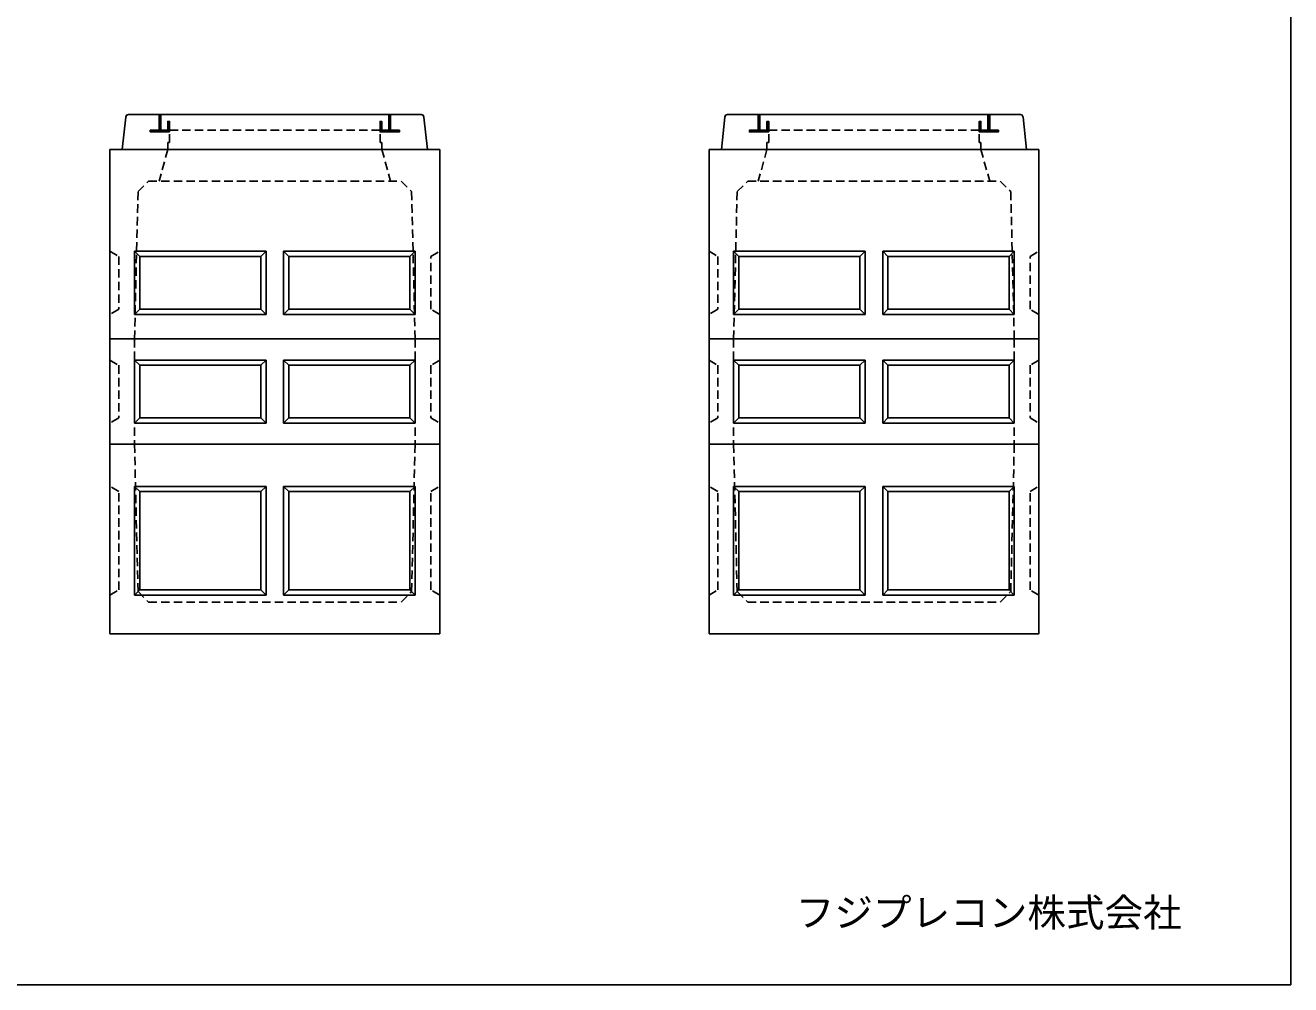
# Model space of a CAD drawing. Units: millimetres, scale not verified. Extents: x -3704 to 3796, y -2790 to 2696.
# Drawn here: x 189 to 3796, y -2790 to -56 of the extents above; entities that cross this region are included whole.
import ezdxf
from ezdxf.enums import TextEntityAlignment as Align

# ---------------------------------------------------------------- set-up
doc = ezdxf.new("R2010")
doc.units = ezdxf.units.MM
doc.header["$LTSCALE"] = 20
doc.linetypes.add('DASHED1', pattern=[1.8, 1.2, -0.6])
doc.layers.add('0-0_レイヤ_1', color=7, linetype='Continuous')
doc.styles.add('ＭＳ ゴシック', font='')
doc.styles.get('ＭＳ ゴシック').set_extended_font_data('MS Gothic')

msp = doc.modelspace()

# ---------------------------------------------------------------- linework, layer by layer
at = {"layer": '0-0_レイヤ_1'}
for p, q in [((3795.88, 2646.47), (3795.88, -2568.82)), ((464.88, -410), (474.88, -317.5)), ((1317.38, -310), (482.38, -310)), ((569.88, -312), (574.88, -312)), ((569.88, -314), (574.88, -314)), ((569.88, -316), (574.88, -316)), ((569.88, -318), (574.88, -318)), ((569.88, -320), (574.88, -320)), ((569.88, -322), (574.88, -322)), ((569.88, -324), (574.88, -324)), ((1224.88, -312), (1229.88, -312)), ((1224.88, -314), (1229.88, -314)), ((1224.88, -316), (1229.88, -316)), ((1224.88, -318), (1229.88, -318)), ((1224.88, -320), (1229.88, -320)), ((1224.88, -322), (1229.88, -322)), ((1224.88, -324), (1229.88, -324)), ((2172.88, -410), (2182.88, -317.5)), ((3025.38, -310), (2190.38, -310)), ((2277.88, -312), (2282.88, -312)), ((2277.88, -314), (2282.88, -314)), ((2277.88, -316), (2282.88, -316)), ((2277.88, -318), (2282.88, -318)), ((2277.88, -320), (2282.88, -320)), ((2277.88, -322), (2282.88, -322)), ((2277.88, -324), (2282.88, -324)), ((2932.88, -312), (2937.88, -312)), ((2932.88, -314), (2937.88, -314)), ((2932.88, -316), (2937.88, -316)), ((2932.88, -318), (2937.88, -318)), ((2932.88, -320), (2937.88, -320)), ((2932.88, -322), (2937.88, -322)), ((2932.88, -324), (2937.88, -324)), ((544.88, -356), (594.88, -356)), ((544.88, -358), (594.88, -358)), ((544.88, -360), (594.88, -360)), ((569.88, -326), (574.88, -326)), ((569.88, -328), (574.88, -328)), ((569.88, -330), (574.88, -330)), ((569.88, -332), (574.88, -332)), ((569.88, -334), (574.88, -334)), ((569.88, -336), (574.88, -336)), ((569.88, -338), (574.88, -338)), ((569.88, -340), (574.88, -340)), ((569.88, -342), (574.88, -342)), ((569.88, -344), (574.88, -344)), ((569.88, -346), (574.88, -346)), ((569.88, -348), (574.88, -348)), ((569.88, -350), (574.88, -350)), ((569.88, -352), (574.88, -352)), ((569.88, -354), (574.88, -354)), ((594.88, -330), (599.88, -330)), ((594.88, -332), (599.88, -332)), ((594.88, -334), (599.88, -334)), ((594.88, -336), (599.88, -336)), ((594.88, -338), (599.88, -338)), ((594.88, -340), (599.88, -340)), ((594.88, -342), (599.88, -342)), ((594.88, -344), (599.88, -344)), ((594.88, -346), (599.88, -346)), ((594.88, -348), (599.88, -348)), ((594.88, -350), (599.88, -350)), ((594.88, -352), (599.88, -352)), ((594.88, -354), (599.88, -354)), ((594.88, -356), (599.88, -356)), ((594.88, -358), (599.88, -358)), ((594.88, -360), (599.88, -360)), ((1199.88, -332), (1204.88, -332)), ((1199.88, -334), (1204.88, -334)), ((1199.88, -336), (1204.88, -336)), ((1199.88, -338), (1204.88, -338)), ((1199.88, -340), (1204.88, -340)), ((1199.88, -342), (1204.88, -342)), ((1199.88, -344), (1204.88, -344)), ((1199.88, -346), (1204.88, -346)), ((1199.88, -348), (1204.88, -348)), ((1199.88, -350), (1204.88, -350)), ((1199.88, -352), (1204.88, -352)), ((1199.88, -354), (1204.88, -354)), ((1199.88, -356), (1254.88, -356)), ((1199.88, -358), (1254.88, -358)), ((1199.88, -360), (1254.88, -360)), ((1224.88, -326), (1229.88, -326)), ((1224.88, -328), (1229.88, -328)), ((1224.88, -330), (1229.88, -330)), ((1224.88, -332), (1229.88, -332)), ((1224.88, -334), (1229.88, -334)), ((1224.88, -336), (1229.88, -336)), ((1224.88, -338), (1229.88, -338)), ((1224.88, -340), (1229.88, -340)), ((1224.88, -342), (1229.88, -342)), ((1224.88, -344), (1229.88, -344)), ((1224.88, -346), (1229.88, -346)), ((1224.88, -348), (1229.88, -348)), ((1224.88, -350), (1229.88, -350)), ((1224.88, -352), (1229.88, -352)), ((1224.88, -354), (1229.88, -354)), ((2252.88, -356), (2302.88, -356)), ((2252.88, -358), (2302.88, -358)), ((2252.88, -360), (2302.88, -360)), ((2277.88, -326), (2282.88, -326)), ((2277.88, -328), (2282.88, -328)), ((2277.88, -330), (2282.88, -330)), ((2277.88, -332), (2282.88, -332)), ((2277.88, -334), (2282.88, -334)), ((2277.88, -336), (2282.88, -336)), ((2277.88, -338), (2282.88, -338)), ((2277.88, -340), (2282.88, -340)), ((2277.88, -342), (2282.88, -342)), ((2277.88, -344), (2282.88, -344)), ((2277.88, -346), (2282.88, -346)), ((2277.88, -348), (2282.88, -348)), ((2277.88, -350), (2282.88, -350)), ((2277.88, -352), (2282.88, -352)), ((2277.88, -354), (2282.88, -354)), ((2302.88, -330), (2307.88, -330)), ((2302.88, -332), (2307.88, -332)), ((2302.88, -334), (2307.88, -334)), ((2302.88, -336), (2307.88, -336)), ((2302.88, -338), (2307.88, -338)), ((2302.88, -340), (2307.88, -340)), ((2302.88, -342), (2307.88, -342)), ((2302.88, -344), (2307.88, -344)), ((2302.88, -346), (2307.88, -346)), ((2302.88, -348), (2307.88, -348)), ((2302.88, -350), (2307.88, -350)), ((2302.88, -352), (2307.88, -352)), ((2302.88, -354), (2307.88, -354)), ((2302.88, -356), (2307.88, -356)), ((2302.88, -358), (2307.88, -358)), ((2302.88, -360), (2307.88, -360)), ((2907.88, -332), (2912.88, -332)), ((2907.88, -334), (2912.88, -334)), ((2907.88, -336), (2912.88, -336)), ((2907.88, -338), (2912.88, -338)), ((2907.88, -340), (2912.88, -340)), ((2907.88, -342), (2912.88, -342)), ((2907.88, -344), (2912.88, -344)), ((2907.88, -346), (2912.88, -346)), ((2907.88, -348), (2912.88, -348)), ((2907.88, -350), (2912.88, -350)), ((2907.88, -352), (2912.88, -352)), ((2907.88, -354), (2912.88, -354)), ((2907.88, -356), (2962.88, -356)), ((2907.88, -358), (2962.88, -358)), ((2907.88, -360), (2962.88, -360)), ((2932.88, -326), (2937.88, -326)), ((2932.88, -328), (2937.88, -328)), ((2932.88, -330), (2937.88, -330)), ((2932.88, -332), (2937.88, -332)), ((2932.88, -334), (2937.88, -334)), ((2932.88, -336), (2937.88, -336)), ((2932.88, -338), (2937.88, -338)), ((2932.88, -340), (2937.88, -340)), ((2932.88, -342), (2937.88, -342)), ((2932.88, -344), (2937.88, -344)), ((2932.88, -346), (2937.88, -346)), ((2932.88, -348), (2937.88, -348)), ((2932.88, -350), (2937.88, -350)), ((2932.88, -352), (2937.88, -352)), ((2932.88, -354), (2937.88, -354)), ((429.88, -410), (1369.88, -410)), ((429.88, -950), (429.88, -410)), ((464.88, -410), (1334.88, -410)), ((464.88, -410), (1334.88, -410)), ((1369.88, -410), (1369.88, -950)), ((2137.88, -410), (3077.88, -410)), ((2137.88, -950), (2137.88, -410)), ((2172.88, -410), (3042.88, -410)), ((2172.88, -410), (3042.88, -410)), ((3077.88, -410), (3077.88, -950)), ((499.88, -700), (874.88, -700)), ((499.88, -880), (499.88, -700)), ((859.88, -715), (514.88, -715)), ((859.88, -715), (874.88, -700)), ((859.88, -865), (859.88, -715)), ((874.88, -700), (874.88, -880)), ((924.88, -700), (1299.88, -700)), ((924.88, -880), (924.88, -700)), ((1284.88, -715), (939.88, -715)), ((1284.88, -715), (1299.88, -700)), ((1284.88, -865), (1284.88, -715)), ((1299.88, -700), (1299.88, -880)), ((2207.88, -700), (2582.88, -700)), ((2207.88, -880), (2207.88, -700)), ((2567.88, -715), (2222.88, -715)), ((2567.88, -715), (2582.88, -700)), ((2567.88, -865), (2567.88, -715)), ((2582.88, -700), (2582.88, -880)), ((2632.88, -700), (3007.88, -700)), ((2632.88, -880), (2632.88, -700)), ((2992.88, -715), (2647.88, -715)), ((2992.88, -715), (3007.88, -700)), ((2992.88, -865), (2992.88, -715)), ((3007.88, -700), (3007.88, -880)), ((499.88, -880), (514.88, -865)), ((514.88, -865), (859.88, -865)), ((874.88, -880), (859.88, -865)), ((924.88, -880), (939.88, -865)), ((939.88, -865), (1284.88, -865)), ((1299.88, -880), (1284.88, -865)), ((2207.88, -880), (2222.88, -865)), ((2222.88, -865), (2567.88, -865)), ((2582.88, -880), (2567.88, -865)), ((2632.88, -880), (2647.88, -865)), ((2647.88, -865), (2992.88, -865)), ((3007.88, -880), (2992.88, -865)), ((874.88, -880), (499.88, -880)), ((1299.88, -880), (924.88, -880)), ((2582.88, -880), (2207.88, -880)), ((3007.88, -880), (2632.88, -880)), ((429.88, -950), (1369.88, -950)), ((429.88, -1250), (429.88, -950)), ((1369.88, -950), (429.88, -950)), ((1369.88, -950), (1369.88, -1250)), ((2137.88, -950), (3077.88, -950)), ((2137.88, -1250), (2137.88, -950)), ((3077.88, -950), (2137.88, -950)), ((3077.88, -950), (3077.88, -1250)), ((499.88, -1010), (514.88, -1025)), ((499.88, -1190), (499.88, -1010)), ((499.88, -1010), (874.88, -1010)), ((874.88, -1010), (859.88, -1025)), ((874.88, -1010), (874.88, -1190)), ((924.88, -1010), (939.88, -1025)), ((924.88, -1190), (924.88, -1010)), ((924.88, -1010), (1299.88, -1010)), ((1284.88, -1025), (1299.88, -1010)), ((1299.88, -1010), (1299.88, -1190)), ((2207.88, -1010), (2222.88, -1025)), ((2207.88, -1190), (2207.88, -1010)), ((2207.88, -1010), (2582.88, -1010)), ((2582.88, -1010), (2567.88, -1025)), ((2582.88, -1010), (2582.88, -1190)), ((2632.88, -1010), (2647.88, -1025)), ((2632.88, -1190), (2632.88, -1010)), ((2632.88, -1010), (3007.88, -1010)), ((2992.88, -1025), (3007.88, -1010)), ((3007.88, -1010), (3007.88, -1190)), ((514.88, -1025), (859.88, -1025)), ((859.88, -1025), (859.88, -1175)), ((939.88, -1025), (1284.88, -1025)), ((1284.88, -1025), (1284.88, -1175)), ((2222.88, -1025), (2567.88, -1025)), ((2567.88, -1025), (2567.88, -1175)), ((2647.88, -1025), (2992.88, -1025)), ((2992.88, -1025), (2992.88, -1175)), ((874.88, -1190), (499.88, -1190)), ((859.88, -1175), (514.88, -1175)), ((874.88, -1190), (859.88, -1175)), ((1299.88, -1190), (924.88, -1190)), ((1284.88, -1175), (939.88, -1175)), ((1299.88, -1190), (1284.88, -1175)), ((2582.88, -1190), (2207.88, -1190)), ((2567.88, -1175), (2222.88, -1175)), ((2582.88, -1190), (2567.88, -1175)), ((3007.88, -1190), (2632.88, -1190)), ((2992.88, -1175), (2647.88, -1175)), ((3007.88, -1190), (2992.88, -1175)), ((429.88, -1250), (1369.88, -1250)), ((429.88, -1790), (429.88, -1250)), ((1369.88, -1250), (429.88, -1250)), ((1369.88, -1250), (1369.88, -1790)), ((2137.88, -1250), (3077.88, -1250)), ((2137.88, -1790), (2137.88, -1250)), ((3077.88, -1250), (2137.88, -1250)), ((3077.88, -1250), (3077.88, -1790)), ((499.88, -1370), (514.88, -1385)), ((499.88, -1370), (874.88, -1370)), ((499.88, -1680), (499.88, -1370)), ((874.88, -1370), (859.88, -1385)), ((874.88, -1370), (874.88, -1680)), ((924.88, -1370), (939.88, -1385)), ((924.88, -1370), (1299.88, -1370)), ((924.88, -1680), (924.88, -1370)), ((1284.88, -1385), (1299.88, -1370)), ((1299.88, -1370), (1299.88, -1680)), ((2207.88, -1370), (2222.88, -1385)), ((2207.88, -1370), (2582.88, -1370)), ((2207.88, -1680), (2207.88, -1370)), ((2582.88, -1370), (2567.88, -1385)), ((2582.88, -1370), (2582.88, -1680)), ((2632.88, -1370), (2647.88, -1385)), ((2632.88, -1370), (3007.88, -1370)), ((2632.88, -1680), (2632.88, -1370)), ((2992.88, -1385), (3007.88, -1370)), ((3007.88, -1370), (3007.88, -1680)), ((514.88, -1385), (859.88, -1385)), ((514.88, -1665), (514.88, -1385)), ((859.88, -1385), (859.88, -1665)), ((939.88, -1385), (1284.88, -1385)), ((939.88, -1665), (939.88, -1385)), ((1284.88, -1385), (1284.88, -1665)), ((2222.88, -1385), (2567.88, -1385)), ((2222.88, -1665), (2222.88, -1385)), ((2567.88, -1385), (2567.88, -1665)), ((2647.88, -1385), (2992.88, -1385)), ((2647.88, -1665), (2647.88, -1385)), ((2992.88, -1385), (2992.88, -1665)), ((499.88, -1680), (514.88, -1665)), ((874.88, -1680), (499.88, -1680)), ((859.88, -1665), (514.88, -1665)), ((874.88, -1680), (859.88, -1665)), ((924.88, -1680), (939.88, -1665)), ((1299.88, -1680), (924.88, -1680)), ((1284.88, -1665), (939.88, -1665)), ((1299.88, -1680), (1284.88, -1665)), ((2207.88, -1680), (2222.88, -1665)), ((2582.88, -1680), (2207.88, -1680)), ((2567.88, -1665), (2222.88, -1665)), ((2582.88, -1680), (2567.88, -1665)), ((2632.88, -1680), (2647.88, -1665)), ((3007.88, -1680), (2632.88, -1680)), ((2992.88, -1665), (2647.88, -1665)), ((3007.88, -1680), (2992.88, -1665)), ((1369.88, -1790), (429.88, -1790)), ((3077.88, -1790), (2137.88, -1790)), ((3795.88, -2740.32), (3795.88, -2568.82))]:
    msp.add_line(p, q, dxfattribs=at)
at = {"layer": '0-0_レイヤ_1', "linetype": 'DASHED1'}
for p, q in [((599.88, -355), (1199.88, -355)), ((2307.88, -355), (2907.88, -355)), ((594.88, -410), (569.88, -500)), ((1204.88, -410), (1229.88, -500)), ((2302.88, -410), (2277.88, -500)), ((2912.88, -410), (2937.88, -500)), ((509.88, -530), (539.88, -500)), ((539.88, -500), (1259.88, -500)), ((1259.88, -500), (1289.88, -530)), ((2217.88, -530), (2247.88, -500)), ((2247.88, -500), (2967.88, -500)), ((2967.88, -500), (2997.88, -530)), ((499.88, -950), (509.88, -530)), ((1289.88, -530), (1299.88, -950)), ((2207.88, -950), (2217.88, -530)), ((2997.88, -530), (3007.88, -950)), ((429.88, -700), (454.88, -715)), ((454.88, -715), (454.88, -865)), ((1344.88, -715), (1369.88, -700)), ((1344.88, -865), (1344.88, -715)), ((2137.88, -700), (2162.88, -715)), ((2162.88, -715), (2162.88, -865)), ((3052.88, -715), (3077.88, -700)), ((3052.88, -865), (3052.88, -715)), ((454.88, -865), (429.88, -880)), ((1369.88, -880), (1344.88, -865)), ((2162.88, -865), (2137.88, -880)), ((3077.88, -880), (3052.88, -865)), ((499.88, -950), (499.88, -1250)), ((1299.88, -950), (1299.88, -1250)), ((2207.88, -950), (2207.88, -1250)), ((3007.88, -950), (3007.88, -1250)), ((499.88, -1250), (509.88, -1670)), ((1289.88, -1670), (1299.88, -1250)), ((2207.88, -1250), (2217.88, -1670)), ((2997.88, -1670), (3007.88, -1250)), ((454.88, -1385), (429.88, -1370)), ((1344.88, -1385), (1369.88, -1370)), ((2162.88, -1385), (2137.88, -1370)), ((3052.88, -1385), (3077.88, -1370)), ((454.88, -1665), (454.88, -1385)), ((1344.88, -1665), (1344.88, -1385)), ((2162.88, -1665), (2162.88, -1385)), ((3052.88, -1665), (3052.88, -1385)), ((429.88, -1680), (454.88, -1665)), ((509.88, -1670), (539.88, -1700)), ((1259.88, -1700), (1289.88, -1670)), ((1369.88, -1680), (1344.88, -1665)), ((2137.88, -1680), (2162.88, -1665)), ((2217.88, -1670), (2247.88, -1700)), ((2967.88, -1700), (2997.88, -1670)), ((3077.88, -1680), (3052.88, -1665)), ((539.88, -1700), (1259.88, -1700)), ((2247.88, -1700), (2967.88, -1700))]:
    msp.add_line(p, q, dxfattribs=at)
at = {"layer": '0-0_レイヤ_1'}
for points in [[(464.88, -410), (1334.88, -410), (1324.88, -317.5)], [(474.88, -317.5), (476.89, -312.18), (482.38, -310)], [(574.88, -355), (574.88, -310), (569.88, -310), (569.88, -355)], [(1324.88, -317.5), (1322.43, -311.85), (1317.38, -310)], [(2172.88, -410), (3042.88, -410), (3032.88, -317.5)], [(2182.88, -317.5), (2184.89, -312.18), (2190.38, -310)], [(2282.88, -355), (2282.88, -310), (2277.88, -310), (2277.88, -355)], [(3032.88, -317.5), (3030.43, -311.85), (3025.38, -310)], [(594.88, -355), (544.88, -355), (544.88, -360), (594.88, -360)], [(2302.88, -355), (2252.88, -355), (2252.88, -360), (2302.88, -360)], [(499.88, -700), (514.88, -715), (514.88, -865)], [(924.88, -700), (939.88, -715), (939.88, -865)], [(2207.88, -700), (2222.88, -715), (2222.88, -865)], [(2632.88, -700), (2647.88, -715), (2647.88, -865)], [(499.88, -1190), (514.88, -1175), (514.88, -1025)], [(924.88, -1190), (939.88, -1175), (939.88, -1025)], [(2207.88, -1190), (2222.88, -1175), (2222.88, -1025)], [(2632.88, -1190), (2647.88, -1175), (2647.88, -1025)], [(-3532.94, -2790.32), (3545.88, -2790.32), (3795.88, -2790.32), (3795.88, -2740.32)]]:
    msp.add_lwpolyline(points, dxfattribs=at)
at = {"layer": '0-0_レイヤ_1', "linetype": 'DASHED1'}
for points in [[(594.88, -410), (594.88, -390), (599.88, -390), (599.88, -330), (594.88, -330), (594.88, -355), (574.88, -355), (574.88, -310), (569.88, -310), (569.88, -355), (544.88, -355), (544.88, -360), (599.88, -360)], [(1204.88, -410), (1204.88, -390), (1199.88, -390), (1199.88, -330), (1204.88, -330), (1204.88, -355), (1224.88, -355), (1224.88, -310), (1229.88, -310), (1229.88, -355), (1254.88, -355), (1254.88, -360), (1199.88, -360)], [(2302.88, -410), (2302.88, -390), (2307.88, -390), (2307.88, -330), (2302.88, -330), (2302.88, -355), (2282.88, -355), (2282.88, -310), (2277.88, -310), (2277.88, -355), (2252.88, -355), (2252.88, -360), (2307.88, -360)], [(2912.88, -410), (2912.88, -390), (2907.88, -390), (2907.88, -330), (2912.88, -330), (2912.88, -355), (2932.88, -355), (2932.88, -310), (2937.88, -310), (2937.88, -355), (2962.88, -355), (2962.88, -360), (2907.88, -360)], [(429.88, -1010), (454.88, -1025), (454.88, -1175), (429.88, -1190)], [(1369.88, -1010), (1344.88, -1025), (1344.88, -1175), (1369.88, -1190)], [(2137.88, -1010), (2162.88, -1025), (2162.88, -1175), (2137.88, -1190)], [(3077.88, -1010), (3052.88, -1025), (3052.88, -1175), (3077.88, -1190)]]:
    msp.add_lwpolyline(points, dxfattribs=at)
at = {"layer": '0-0_レイヤ_1'}
for points in [[(1224.88, -355), (1229.88, -355), (1229.88, -310), (1224.88, -310)], [(2932.88, -355), (2937.88, -355), (2937.88, -310), (2932.88, -310)], [(599.88, -360), (599.88, -330), (594.88, -330), (594.88, -360)], [(1199.88, -355), (1204.88, -355), (1204.88, -330), (1199.88, -330)], [(1199.88, -355), (1254.88, -355), (1254.88, -360), (1199.88, -360)], [(2307.88, -360), (2307.88, -330), (2302.88, -330), (2302.88, -360)], [(2907.88, -355), (2912.88, -355), (2912.88, -330), (2907.88, -330)], [(2907.88, -355), (2962.88, -355), (2962.88, -360), (2907.88, -360)]]:
    msp.add_lwpolyline(points, close=True, dxfattribs=at)

# ---------------------------------------------------------------- texts
at = {"layer": '0-0_レイヤ_1', "style": 'ＭＳ ゴシック'}
msp.add_text('フジプレコン株式会社', height=80.65, dxfattribs=at).set_placement((2385.06, -2649.21), align=Align.BOTTOM_LEFT)

doc.saveas('drawing.dxf')
